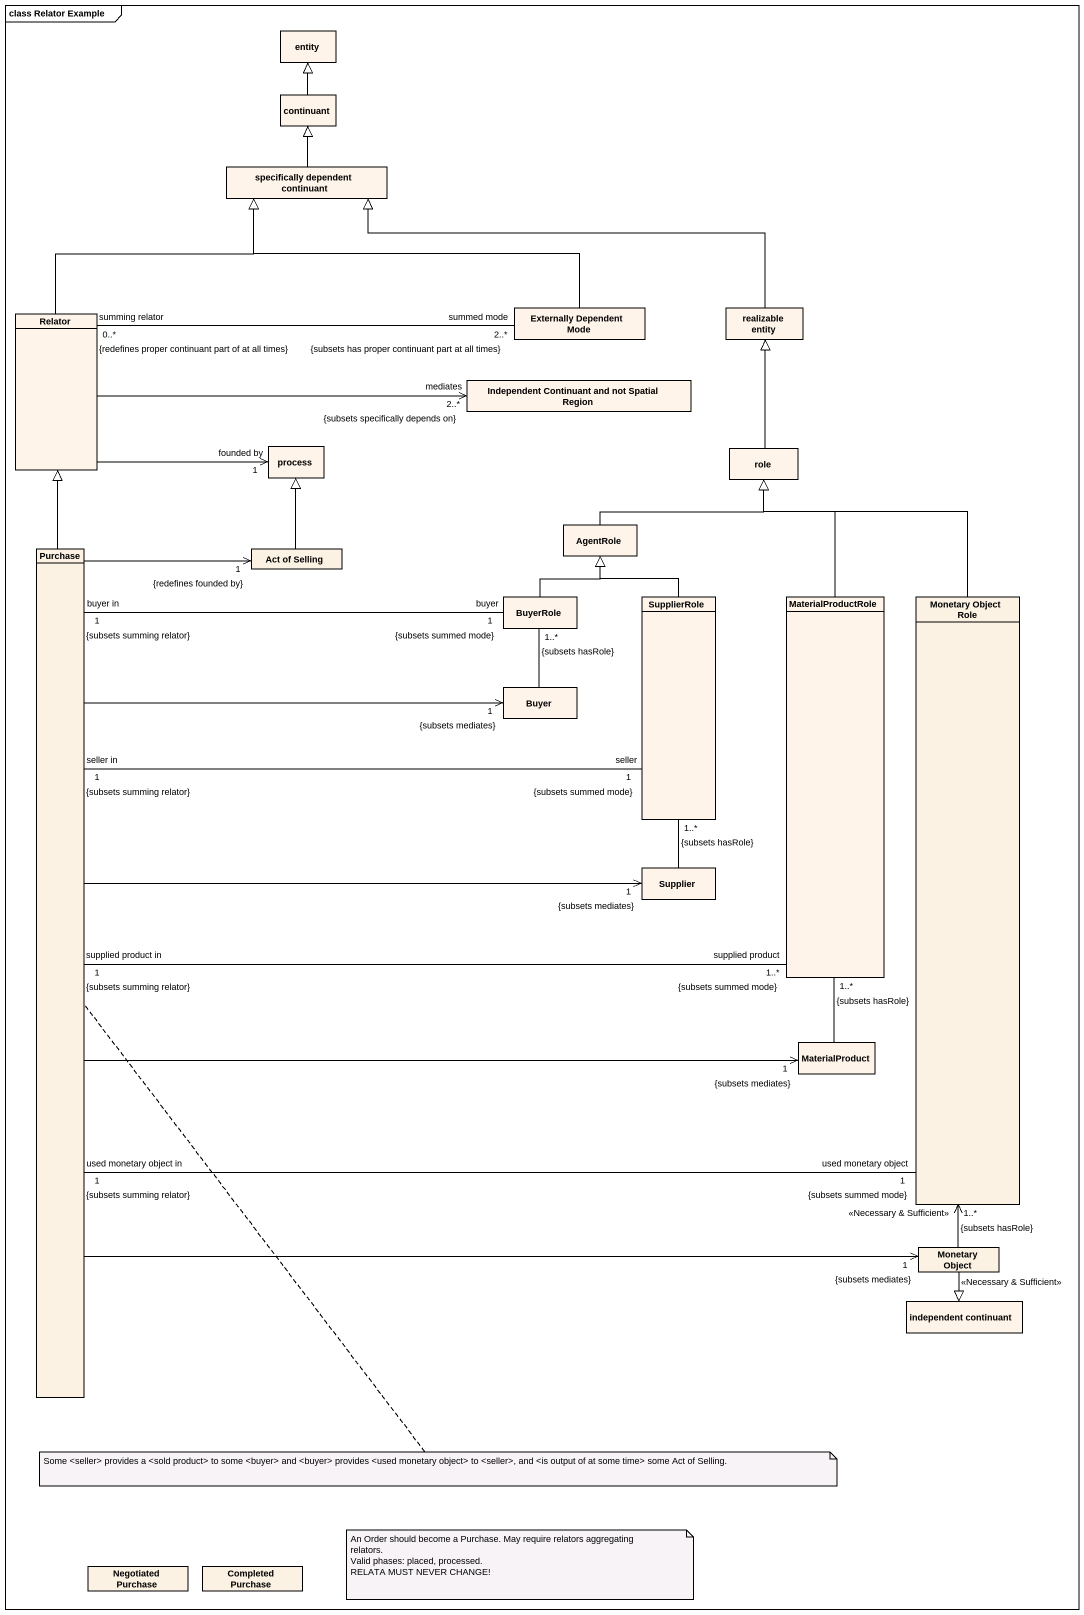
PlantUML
@startuml
mainframe class Relator Example
hide circle
hide empty members
class "entity" as entity_ #FFF4EA
class continuant #FFF4EA
class "specifically dependent continuant" as specifically_dependent #FFF4EA
class Relator #FFF4EA
class "Externally Dependent Mode" as Externally_Dependent_Mode #FFF4EA
class "realizable entity" as realizable_entity #FFF4EA
class "Independent Continuant and not Spatial Region" as Independent_Continuant_and #FFF4EA
class "process" as process_ #FFF4EA
class role #FFF4EA
class Purchase
class "Act of Selling" as Act_of_Selling
class AgentRole #FFF4EA
class BuyerRole #FFF4EA
class SupplierRole #FFF4EA
class MaterialProductRole #FFF4EA
class "Monetary Object Role" as Monetary_Object_Role
class Buyer #FFF4EA
class Supplier #FFF4EA
class MaterialProduct #FFF4EA
class "Monetary Object" as Monetary_Object
class "independent continuant" as independent_continuant #FFF4EA
class "Negotiated Purchase" as Negotiated_Purchase
class "Completed Purchase" as Completed_Purchase
continuant -up-|> entity_
specifically_dependent -up-|> continuant
Relator -up-|> specifically_dependent
Relator -right-> "mediates\n2..*\n{subsets specifically depends on}" Independent_Continuant_and
Relator -right-> "founded by\n1" process_
Externally_Dependent_Mode -left-|> specifically_dependent
Externally_Dependent_Mode "2..*\n{subsets has proper continuant part at all times}\nsummed mode" -left- "0..*\n{redefines proper continuant part of at all times}\nsumming relator" Relator
realizable_entity -left-|> specifically_dependent
role -up-|> realizable_entity
Purchase -up-|> Relator
Purchase -up-> "1\n{redefines founded by}" Act_of_Selling
Purchase "buyer in\n1\n{subsets summing relator}" -up- "buyer\n1\n{subsets summed mode}" BuyerRole
Purchase "seller in\n1\n{subsets summing relator}" -right- "seller\n1\n{subsets summed mode}" SupplierRole
Purchase "supplied product in\n1\n{subsets summing relator}" -right- "supplied product\n1..*\n{subsets summed mode}" MaterialProductRole
Purchase "used monetary object in\n1\n{subsets summing relator}" -right- "used monetary object\n1\n{subsets summed mode}" Monetary_Object_Role
Purchase -right-> "1\n{subsets mediates}" Buyer
Purchase -right-> "1\n{subsets mediates}" Supplier
Purchase -right-> "1\n{subsets mediates}" MaterialProduct
Purchase -right-> "1\n{subsets mediates}" Monetary_Object
Act_of_Selling -up-|> process_
AgentRole -right-|> role
BuyerRole -up-|> AgentRole
SupplierRole -up-|> AgentRole
MaterialProductRole -up-|> role
Monetary_Object_Role -up-|> role
Buyer -up- "1..*\n{subsets hasRole}" BuyerRole
Supplier -up- "1..*\n{subsets hasRole}" SupplierRole
MaterialProduct -up- "1..*\n{subsets hasRole}" MaterialProductRole
Monetary_Object -up-> "1..*\n{subsets hasRole}\n<<Necessary & Sufficient>>" Monetary_Object_Role
Monetary_Object --|> independent_continuant : <<Necessary & Sufficient>>
note bottom of Purchase : Some <seller> provides a <sold product> to some <buyer> and <buyer> provides <used monetary object> to <seller>, and <is output of at some time> some Act of Selling.
note as N2
  An Order should become a Purchase. May require relators aggregating relators.
  Valid phases: placed, processed.
  RELATA MUST NEVER CHANGE!
end note
@enduml
